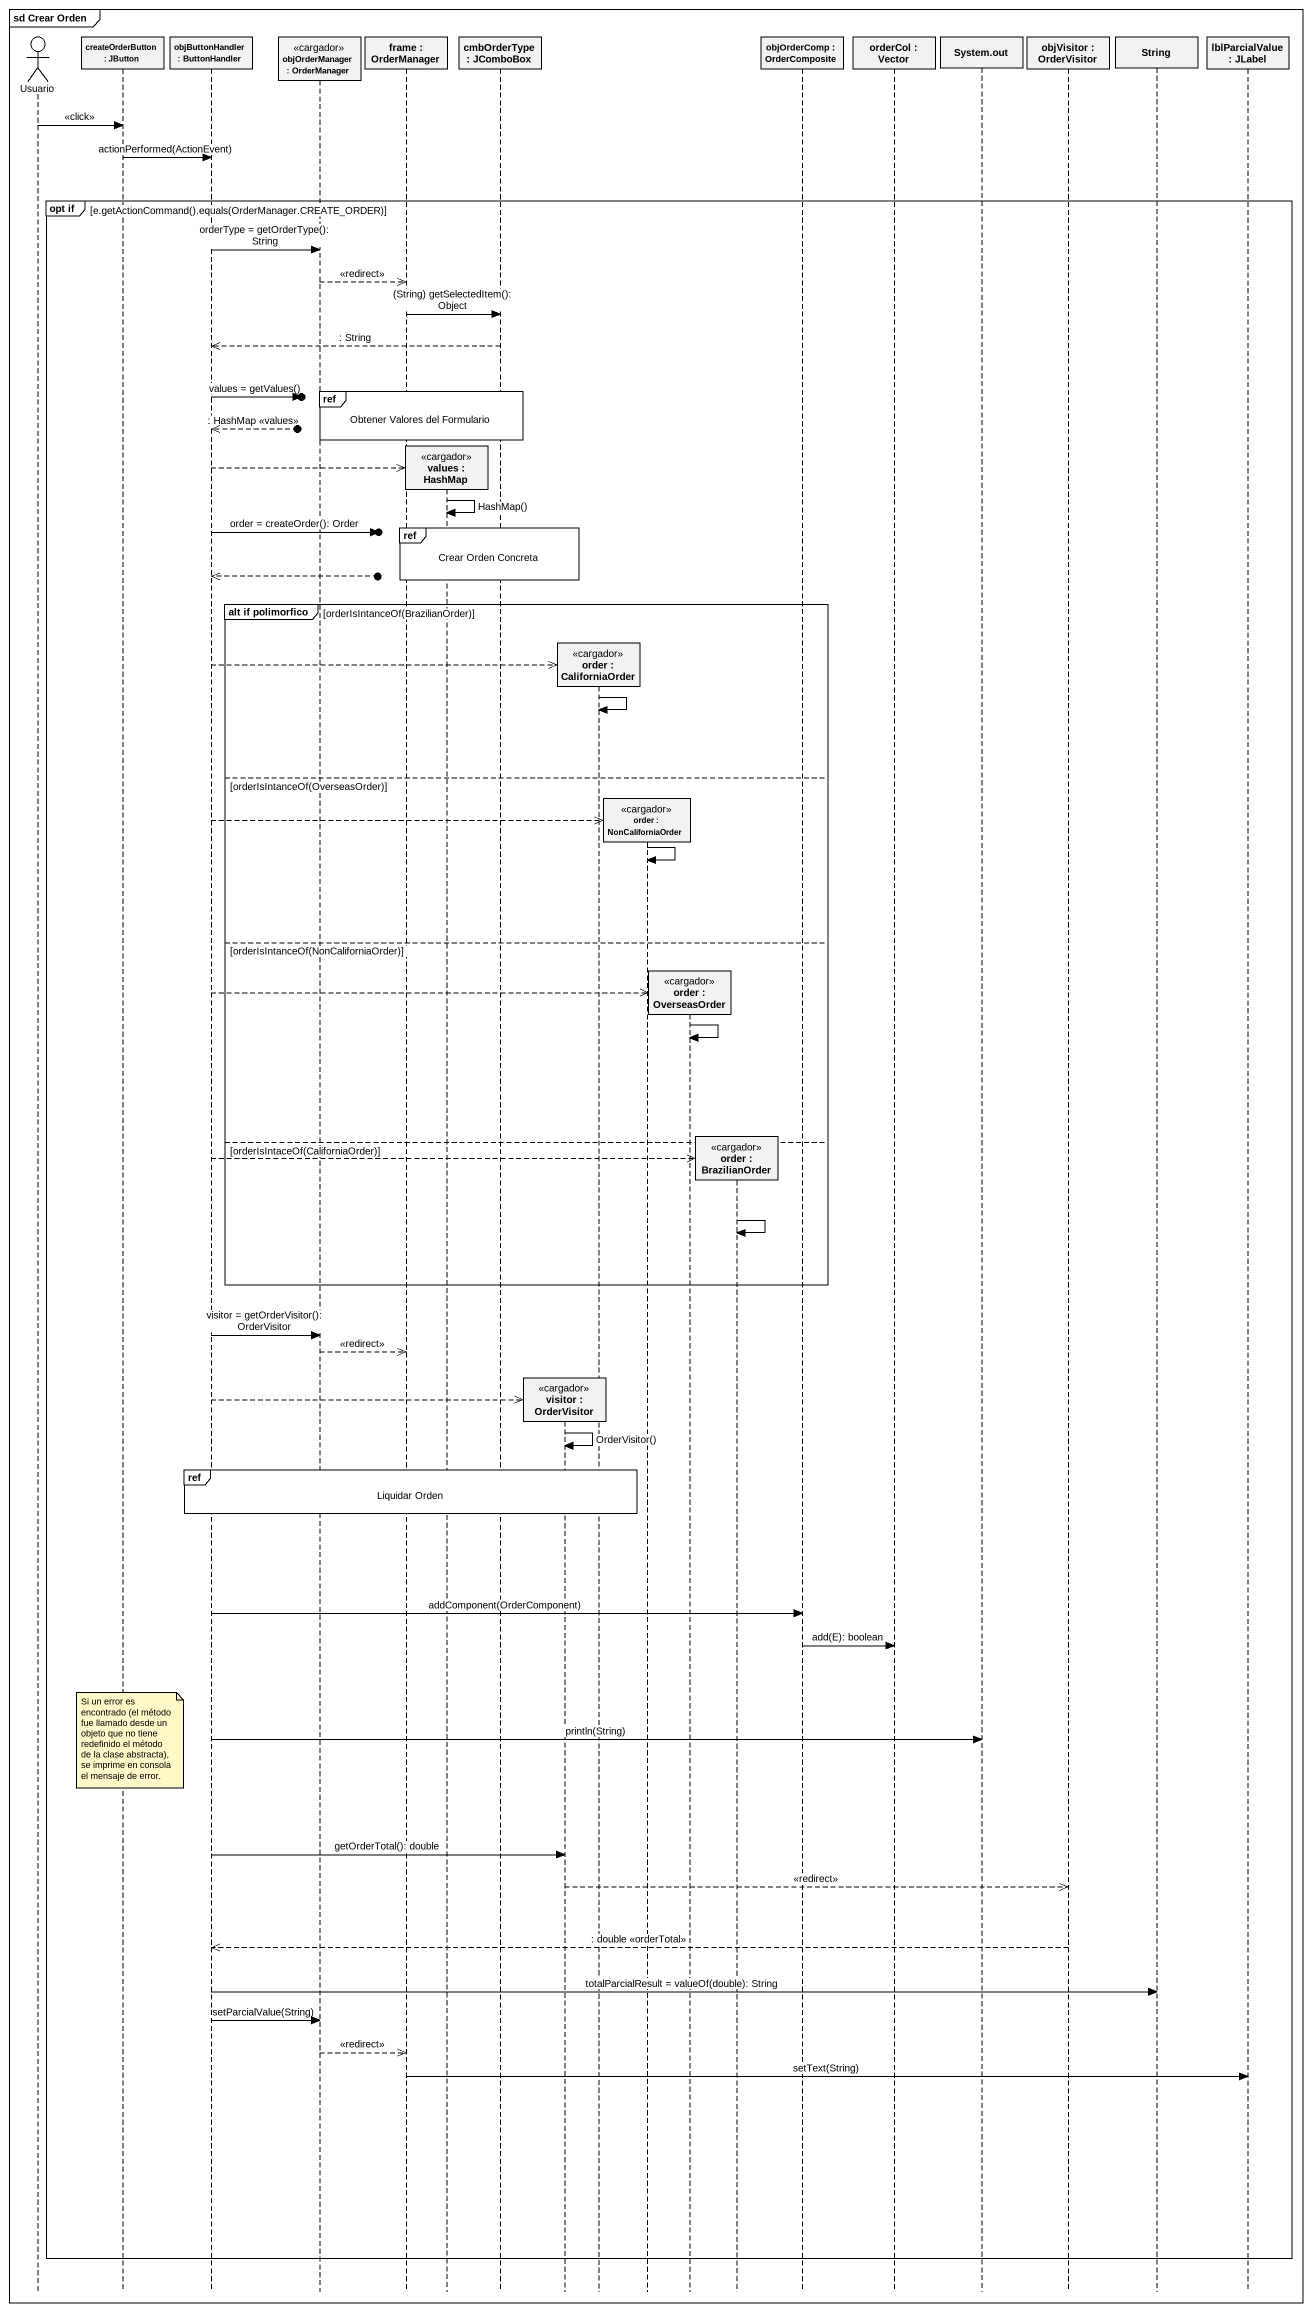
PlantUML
@startuml
mainframe sd Crear Orden
hide footbox
actor Usuario
participant "createOrderButton : JButton" as createOrderButton
participant "objButtonHandler : ButtonHandler" as objButtonHandler
participant "objOrderManager : OrderManager" as objOrderManager <<cargador>>
participant "frame : OrderManager" as frame_
participant "values : HashMap" as values <<cargador>>
participant "cmbOrderType : JComboBox" as cmbOrderType
participant "visitor : OrderVisitor" as visitor <<cargador>>
participant "order : CaliforniaOrder" as order <<cargador>>
participant "order : NonCaliforniaOrder" as order_2 <<cargador>>
participant "order : OverseasOrder" as order_3 <<cargador>>
participant "order : BrazilianOrder" as order_4 <<cargador>>
participant "objOrderComp : OrderComposite" as objOrderComp
participant "orderCol : Vector" as orderCol
participant "System.out" as System_out
participant "objVisitor : OrderVisitor" as objVisitor
participant String
participant "lblParcialValue : JLabel" as lblParcialValue

Usuario -> createOrderButton : <<click>>
createOrderButton -> objButtonHandler : actionPerformed(ActionEvent)
group opt if [e.getActionCommand().equals(OrderManager.CREATE_ORDER)]
  objButtonHandler -> objOrderManager : orderType = getOrderType(): String
  objOrderManager -->> frame_ : <<redirect>>
  frame_ -> cmbOrderType : (String) getSelectedItem(): Object
  cmbOrderType -->> objButtonHandler : : String
  ref over objOrderManager, frame_, values, cmbOrderType : Obtener Valores del Formulario
  objButtonHandler ->o] : values = getValues()
  objButtonHandler <<--o] : : HashMap <<values>>
  objButtonHandler -->> values **
  values -> values : HashMap()
  ref over frame_, values, cmbOrderType, visitor : Crear Orden Concreta
  objButtonHandler ->o] : order = createOrder(): Order
  objButtonHandler <<--o]
  group alt if polimorfico [orderIsIntanceOf(BrazilianOrder)]
    objButtonHandler -->> order **
    order -> order
  else orderIsIntanceOf(OverseasOrder)
    objButtonHandler -->> order_2 **
    order_2 -> order_2
  else orderIsIntanceOf(NonCaliforniaOrder)
    objButtonHandler -->> order_3 **
    order_3 -> order_3
  else orderIsIntaceOf(CaliforniaOrder)
    objButtonHandler -->> order_4 **
    order_4 -> order_4
  end
  objButtonHandler -> objOrderManager : visitor = getOrderVisitor(): OrderVisitor
  objOrderManager -->> frame_ : <<redirect>>
  objButtonHandler -->> visitor **
  visitor -> visitor : OrderVisitor()
  ref over objButtonHandler, objOrderManager, frame_, values, cmbOrderType, visitor, order : Liquidar Orden
  objButtonHandler -> objOrderComp : addComponent(OrderComponent)
  objOrderComp -> orderCol : add(E): boolean
  objButtonHandler -> System_out : println(String)
  note over createOrderButton : Si un error es encontrado (el método fue llamado desde un objeto que no tiene redefinido el método de la clase abstracta), se imprime en consola el mensaje de error.
  objButtonHandler -> visitor : getOrderTotal(): double
  visitor -->> objVisitor : <<redirect>>
  objVisitor -->> objButtonHandler : : double <<orderTotal>>
  objButtonHandler -> String : totalParcialResult = valueOf(double): String
  objButtonHandler -> objOrderManager : setParcialValue(String)
  objOrderManager -->> frame_ : <<redirect>>
  frame_ -> lblParcialValue : setText(String)
end
@enduml
